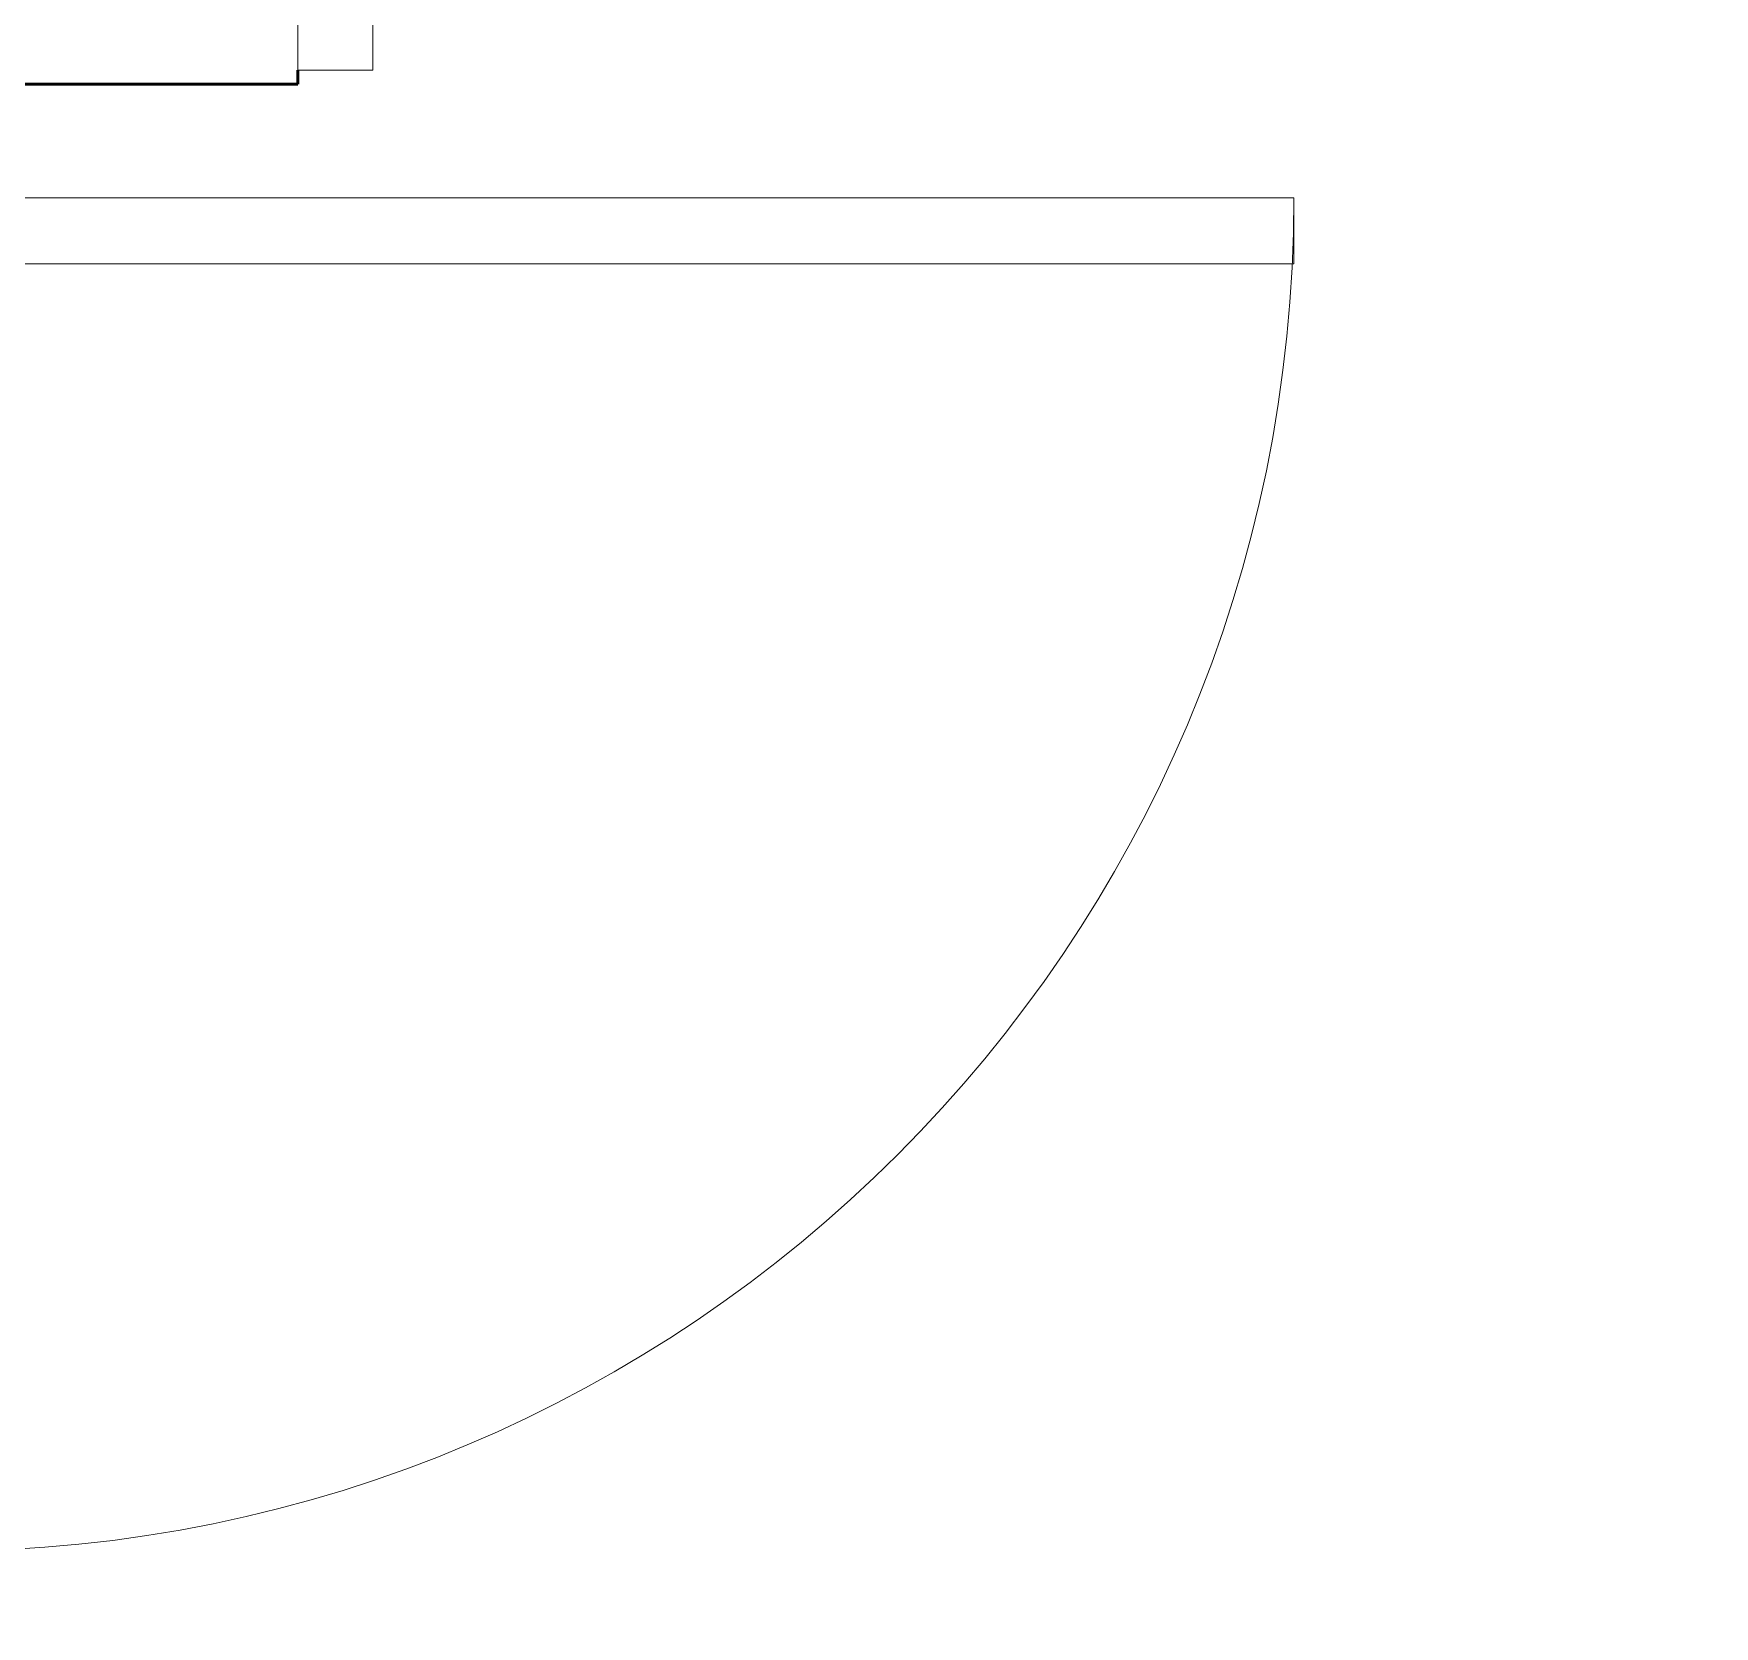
# Model space of a CAD drawing. Header units: inches. Extents: x -4235 to -464, y 9706 to 12365.
# Drawn here: x -2922.97 to -2878.26, y 11908.16 to 11950.54 of the extents above; entities that cross this region are included whole.
import ezdxf

# ---------------------------------------------------------------- set-up
doc = ezdxf.new("R2010")
doc.units = ezdxf.units.IN
doc.header["$MEASUREMENT"] = 0
for name, color, linetype, lineweight in [('0-1', 7, 'Continuous', 5), ('0-2', 7, 'Continuous', 9), ('A-DOOR-1', 90, 'Continuous', 20), ('A-DOOR-2', 7, 'Continuous', 9), ('A-DOOR-FRAM-1', 90, 'Continuous', 20), ('S-FNDN-1', 250, 'Continuous', 50), ('S-FNDN-2', 254, 'Continuous', 9), ('S-FNDN-3', 10, 'Continuous', 9)]:
    doc.layers.add(name, color=color, linetype=linetype, lineweight=lineweight)

# ---------------------------------------------------------------- blocks, each defined once
blk = doc.blocks.new('HOLLOW METAL - COMMON_3-0 x 7-0 - HM DOOR-2191986-BACKGROUND - BASEMENT')
at = {"layer": 'A-DOOR-1'}
for p, q in [((18, 39.5625), (16.25, 39.5625)), ((16.25, 39.5625), (16.25, 3.5625)), ((18, 3.5625), (18, 39.5625)), ((16.25, 3.5625), (18, 3.5625))]:
    blk.add_line(p, q, dxfattribs=at)
at = {"layer": 'A-DOOR-2'}
blk.add_arc((18, 3.5625), 36, 90, 180, dxfattribs=at)
at = {"layer": 'A-DOOR-FRAM-1'}
for p, q in [((-18, 3.5625), (-20, 3.5625)), ((-20, 3.5625), (-20, -2.1875)), ((-18, 1.625), (-18, 3.5625)), ((18, 3.5625), (18, 1.625)), ((20, 3.5625), (18, 3.5625)), ((20, -2.1875), (20, 3.5625)), ((-17.375, 1.625), (-18, 1.625)), ((-17.375, -0.25), (-17.375, 1.625)), ((18, 1.625), (17.375, 1.625)), ((17.375, 1.625), (17.375, -0.25)), ((-18, -2.1875), (-18, -0.25)), ((-18, -0.25), (-17.375, -0.25)), ((17.375, -0.25), (18, -0.25)), ((18, -0.25), (18, -2.1875)), ((-20, -2.1875), (-18, -2.1875)), ((18, -2.1875), (20, -2.1875))]:
    blk.add_line(p, q, dxfattribs=at)
blk = doc.blocks.new('HOLLOW METAL - COMMON_3-0 x 7-0 - WD DOOR-2211292-BACKGROUND - BASEMENT')
at = {"layer": 'A-DOOR-1'}
for p, q in [((16.25, -3.125), (18, -3.125)), ((16.25, -39.125), (16.25, -3.125)), ((18, -3.125), (18, -39.125)), ((18, -39.125), (16.25, -39.125))]:
    blk.add_line(p, q, dxfattribs=at)
at = {"layer": 'A-DOOR-2'}
blk.add_arc((18, -3.125), 36, 180, 270, dxfattribs=at)
at = {"layer": 'A-DOOR-FRAM-1'}
for p, q in [((-20, 2.625), (-18, 2.625)), ((-20, -3.125), (-20, 2.625)), ((-18, 2.625), (-18, 0.6875)), ((18, 2.625), (20, 2.625)), ((18, 0.6875), (18, 2.625)), ((20, 2.625), (20, -3.125)), ((-18, 0.6875), (-17.375, 0.6875)), ((-17.375, 0.6875), (-17.375, -1.1875)), ((17.375, 0.6875), (18, 0.6875)), ((17.375, -1.1875), (17.375, 0.6875)), ((-18, -1.1875), (-18, -3.125)), ((-17.375, -1.1875), (-18, -1.1875)), ((18, -1.1875), (17.375, -1.1875)), ((18, -3.125), (18, -1.1875)), ((-18, -3.125), (-20, -3.125)), ((20, -3.125), (18, -3.125))]:
    blk.add_line(p, q, dxfattribs=at)
blk = doc.blocks.new('CTR - 1st Phase - Common Walls_rvt-1-BACKGROUND - BASEMENT')
at = {"layer": 'S-FNDN-1'}
for p, q in [((-2915.949, 11949.189), (-2915.949, 11949.564)), ((-2925.949, 11949.189), (-2915.949, 11949.189))]:
    blk.add_line(p, q, dxfattribs=at)
at = {"layer": 'S-FNDN-2'}
for p in [(-2915.949, 11949.564), (-2925.949, 11949.189)]:
    blk.add_line(p, (-2915.949, 11949.189), dxfattribs=at)
at = {"layer": 'S-FNDN-3'}
blk.add_line((-2915.949, 11954.814), (-2915.949, 11949.564), dxfattribs=at)
at = {"layer": '0-2'}
blk.add_blockref('HOLLOW METAL - COMMON_3-0 x 7-0 - HM DOOR-2191986-BACKGROUND - BASEMENT', (-2895.949, 11951.752), dxfattribs=at)
at = {"layer": '0-2', "rotation": 90}
blk.add_blockref('HOLLOW METAL - COMMON_3-0 x 7-0 - WD DOOR-2211292-BACKGROUND - BASEMENT', (-2928.574, 11928.164), dxfattribs=at)

msp = doc.modelspace()

# ---------------------------------------------------------------- block references
at = {"layer": '0-1'}
msp.add_blockref('CTR - 1st Phase - Common Walls_rvt-1-BACKGROUND - BASEMENT', (0, 0), dxfattribs=at)

doc.saveas('drawing.dxf')
